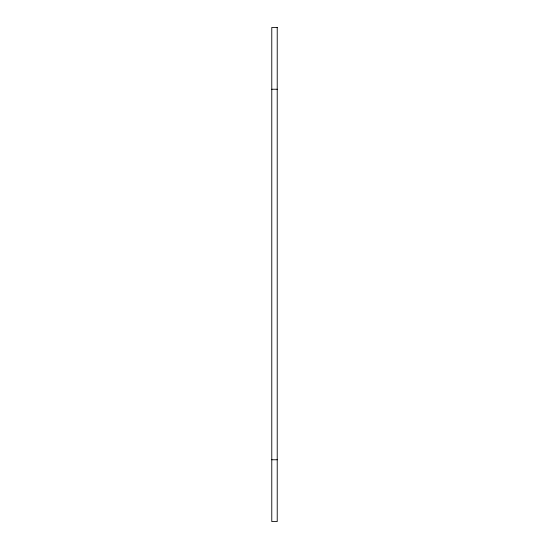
<?xml version="1.0" encoding="UTF-8"?>
<svg xmlns="http://www.w3.org/2000/svg" width="549" height="549" viewBox="0 0 549 549"><rect width="100%" height="100%" fill="white"/><g stroke="black" fill="none" stroke-linecap="round" stroke-linejoin="round"><path stroke-width="0.82" d="M271.776 89.24L277.224 89.24M271.776 459.76L277.224 459.76M277.224 27.45L271.776 27.45L271.776 521.55L277.224 521.55L277.224 27.45"/></g></svg>
